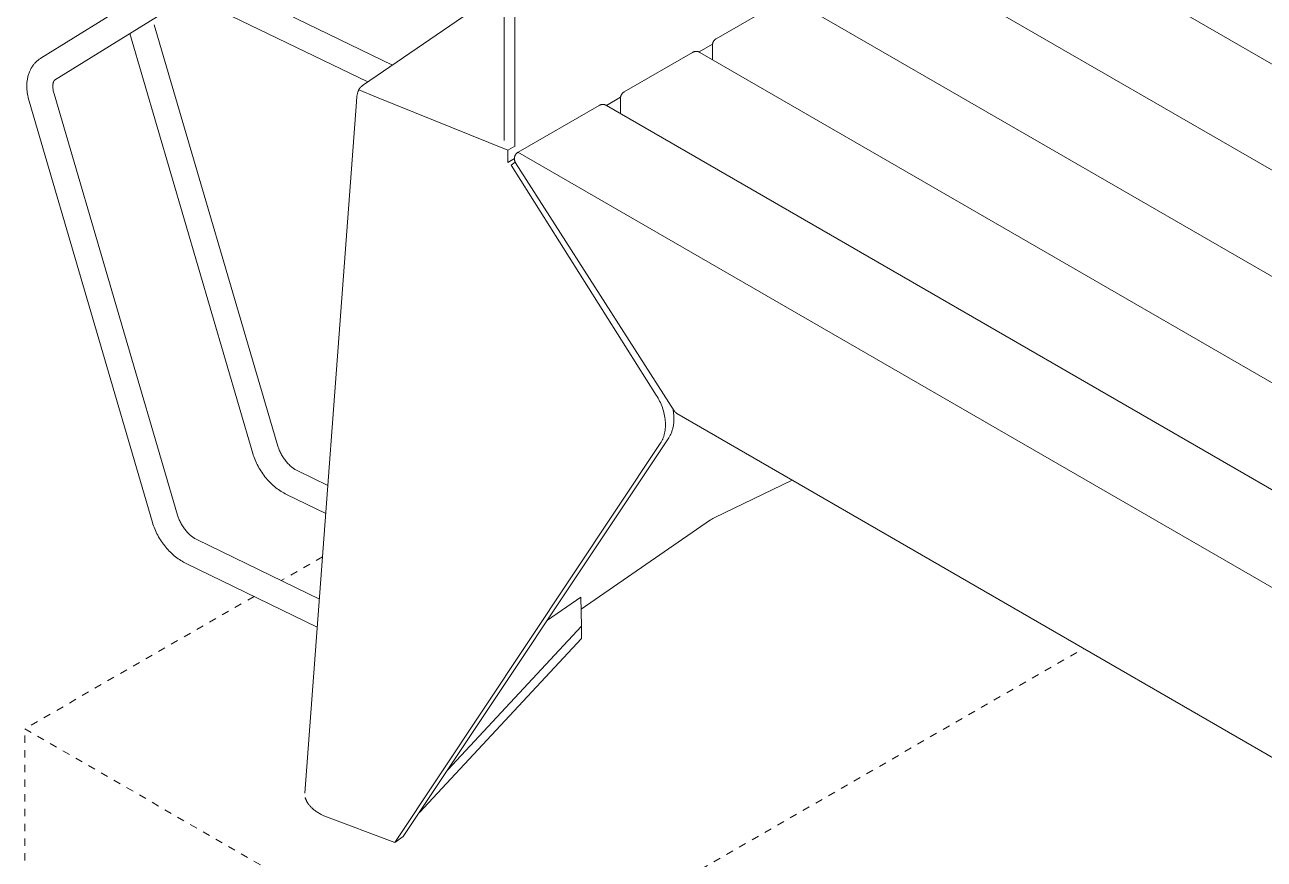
# Model space of a CAD drawing. Header units: inches. Extents: x -2 to 206, y 1 to 129.
# Drawn here: x 137.61 to 154.47, y 64.63 to 75.97 of the extents above; entities that cross this region are included whole.
import ezdxf

# ---------------------------------------------------------------- set-up
doc = ezdxf.new("R2010")
doc.units = ezdxf.units.IN
doc.linetypes.add('HIDDEN', pattern=[1.905, 1.27, -0.635])
doc.layers.add('ZANO_R', color=7, linetype='Continuous', lineweight=0)
doc.layers.add('ZANO_R_przerywana', color=250, linetype='HIDDEN', lineweight=0)

msp = doc.modelspace()

# ---------------------------------------------------------------- linework, layer by layer
at = {"layer": 'ZANO_R'}
for p, q in [((144.1345, 74.39664), (144.1345, 79.51394)), ((144.27745, 79.4314), (144.27745, 74.3141)), ((151.71045, 77.09165), (195.04509, 52.07238)), ((137.83279, 75.51929), (139.64822, 76.64352)), ((140.09699, 76.6434), (142.61372, 75.42416)), ((142.21919, 75.1527), (144.1345, 76.47054)), ((139.83449, 76.34273), (138.01907, 75.21849)), ((142.27843, 75.19346), (139.94273, 76.32499)), ((147.0172, 75.78116), (147.94643, 76.31765)), ((148.04751, 76.31765), (192.54332, 50.62798)), ((150.52484, 76.33177), (193.79421, 51.35018)), ((139.37495, 75.97108), (141.05401, 70.24304)), ((140.71449, 70.14351), (139.0413, 75.85153)), ((146.96769, 75.70807), (146.78359, 75.60178)), ((146.96665, 75.69362), (146.96671, 75.69703)), ((146.96671, 75.69703), (146.96688, 75.70044)), ((146.96688, 75.70044), (146.96717, 75.70384)), ((146.96717, 75.70384), (146.96757, 75.70724)), ((146.96757, 75.70724), (146.96809, 75.71061)), ((146.96809, 75.71061), (146.96872, 75.71397)), ((146.96872, 75.71397), (146.96946, 75.7173)), ((146.96946, 75.7173), (146.97032, 75.7206)), ((146.97032, 75.7206), (146.97129, 75.72388)), ((146.97129, 75.72388), (146.97236, 75.72712)), ((146.97236, 75.72712), (146.97355, 75.73032)), ((146.97355, 75.73032), (146.97484, 75.73348)), ((146.97484, 75.73348), (146.97624, 75.7366)), ((146.97624, 75.7366), (146.97775, 75.73966)), ((146.97775, 75.73966), (146.97935, 75.74268)), ((146.97935, 75.74268), (146.98106, 75.74563)), ((146.98106, 75.74563), (146.98287, 75.74853)), ((146.98287, 75.74853), (146.98477, 75.75137)), ((146.98477, 75.75137), (146.98677, 75.75413)), ((146.98677, 75.75413), (146.98886, 75.75683)), ((146.98886, 75.75683), (146.99104, 75.75946)), ((146.99104, 75.75946), (146.99331, 75.76202)), ((146.99331, 75.76202), (146.99566, 75.76449)), ((146.99566, 75.76449), (146.99809, 75.76688)), ((146.99809, 75.76688), (147.00061, 75.7692)), ((147.00061, 75.7692), (147.0032, 75.77142)), ((147.0032, 75.77142), (147.00586, 75.77355)), ((147.00586, 75.77355), (147.0086, 75.7756)), ((147.0086, 75.7756), (147.0114, 75.77755)), ((147.0114, 75.77755), (147.01427, 75.7794)), ((147.01427, 75.7794), (147.0172, 75.78116)), ((145.76631, 75.05896), (146.69554, 75.59545)), ((146.69554, 75.59545), (146.69852, 75.59711)), ((146.69852, 75.59711), (146.70156, 75.59867)), ((146.70156, 75.59867), (146.70465, 75.60012)), ((146.70465, 75.60012), (146.70779, 75.60146)), ((146.70779, 75.60146), (146.71097, 75.6027)), ((146.71097, 75.6027), (146.7142, 75.60384)), ((146.7142, 75.60384), (146.71745, 75.60486)), ((146.71745, 75.60486), (146.72074, 75.60577)), ((146.72074, 75.60577), (146.72406, 75.60657)), ((146.72406, 75.60657), (146.72741, 75.60726)), ((146.72741, 75.60726), (146.73077, 75.60783)), ((146.73077, 75.60783), (146.73416, 75.60829)), ((146.73416, 75.60829), (146.73756, 75.60864)), ((146.73756, 75.60864), (146.74096, 75.60887)), ((146.74096, 75.60887), (146.74437, 75.60898)), ((146.74437, 75.60898), (146.74779, 75.60898)), ((146.74779, 75.60898), (146.7512, 75.60887)), ((146.7512, 75.60887), (146.75461, 75.60864)), ((146.75461, 75.60864), (146.75801, 75.60829)), ((146.75801, 75.60829), (146.76139, 75.60783)), ((146.76139, 75.60783), (146.76476, 75.60726)), ((146.76476, 75.60726), (146.7681, 75.60657)), ((146.7681, 75.60657), (146.77142, 75.60577)), ((146.77142, 75.60577), (146.77471, 75.60486)), ((146.77471, 75.60486), (146.77797, 75.60384)), ((146.77797, 75.60384), (146.78119, 75.6027)), ((146.78119, 75.6027), (146.78437, 75.60146)), ((146.78437, 75.60146), (146.78751, 75.60012)), ((146.78751, 75.60012), (146.7906, 75.59867)), ((146.7906, 75.59867), (146.79364, 75.59711)), ((146.79364, 75.59711), (146.79663, 75.59545)), ((146.79663, 75.59545), (191.29244, 49.90579)), ((146.96665, 75.49729), (146.96665, 75.69362)), ((137.68844, 75.3575), (137.69222, 75.36506)), ((137.69222, 75.36506), (137.69613, 75.37253)), ((137.69613, 75.37253), (137.70019, 75.3799)), ((137.70019, 75.3799), (137.70439, 75.38718)), ((137.70439, 75.38718), (137.70874, 75.39437)), ((137.70874, 75.39437), (137.71323, 75.40146)), ((137.71323, 75.40146), (137.71785, 75.40845)), ((137.71785, 75.40845), (137.72263, 75.41533)), ((137.72263, 75.41533), (137.72754, 75.42212)), ((137.72754, 75.42212), (137.73259, 75.42879)), ((137.73259, 75.42879), (137.73779, 75.43536)), ((137.73779, 75.43536), (137.74313, 75.44181)), ((137.74313, 75.44181), (137.74861, 75.44815)), ((137.74861, 75.44815), (137.75423, 75.45438)), ((137.75423, 75.45438), (137.76251, 75.46308)), ((137.76251, 75.46308), (137.77107, 75.47152)), ((137.77107, 75.47152), (137.77989, 75.47968)), ((137.77989, 75.47968), (137.78896, 75.48755)), ((137.78896, 75.48755), (137.79829, 75.49513)), ((137.79829, 75.49513), (137.80784, 75.50241)), ((137.80784, 75.50241), (137.81763, 75.50939)), ((137.81763, 75.50939), (137.82515, 75.51443)), ((137.82515, 75.51443), (137.83279, 75.51929)), ((137.64286, 75.18915), (137.64427, 75.20253)), ((137.64427, 75.20253), (137.64599, 75.21582)), ((137.64599, 75.21582), (137.64803, 75.22901)), ((137.64803, 75.22901), (137.6504, 75.2421)), ((137.6504, 75.2421), (137.65309, 75.25507)), ((137.65309, 75.25507), (137.65612, 75.26793)), ((137.65612, 75.26793), (137.65947, 75.28066)), ((137.65947, 75.28066), (137.66316, 75.29325)), ((137.66316, 75.29325), (137.66719, 75.3057)), ((137.66719, 75.3057), (137.67156, 75.318)), ((137.67156, 75.318), (137.67627, 75.33015)), ((137.67627, 75.33015), (137.68133, 75.34214)), ((137.68133, 75.34214), (137.68481, 75.34986)), ((137.68481, 75.34986), (137.68844, 75.3575)), ((138.00195, 75.19117), (138.00115, 75.1886)), ((138.00282, 75.19372), (138.00195, 75.19117)), ((138.00376, 75.19624), (138.00282, 75.19372)), ((138.00477, 75.19873), (138.00376, 75.19624)), ((138.00586, 75.20118), (138.00477, 75.19873)), ((138.00644, 75.2024), (138.00586, 75.20118)), ((138.00703, 75.2036), (138.00644, 75.2024)), ((138.00765, 75.20479), (138.00703, 75.2036)), ((138.0083, 75.20597), (138.00765, 75.20479)), ((138.00885, 75.20695), (138.0083, 75.20597)), ((138.00943, 75.20792), (138.00885, 75.20695)), ((138.01002, 75.20888), (138.00943, 75.20792)), ((138.01064, 75.20982), (138.01002, 75.20888)), ((138.01128, 75.21075), (138.01064, 75.20982)), ((138.01194, 75.21166), (138.01128, 75.21075)), ((138.01262, 75.21255), (138.01194, 75.21166)), ((138.01334, 75.21342), (138.01262, 75.21255)), ((138.01388, 75.21405), (138.01334, 75.21342)), ((138.01444, 75.21467), (138.01388, 75.21405)), ((138.01502, 75.21527), (138.01444, 75.21467)), ((138.01562, 75.21585), (138.01502, 75.21527)), ((138.01593, 75.21613), (138.01562, 75.21585)), ((138.01624, 75.21641), (138.01593, 75.21613)), ((138.01655, 75.21668), (138.01624, 75.21641)), ((138.01688, 75.21695), (138.01655, 75.21668)), ((138.0172, 75.21721), (138.01688, 75.21695)), ((138.01754, 75.21746), (138.0172, 75.21721)), ((138.01787, 75.2177), (138.01754, 75.21746)), ((138.01822, 75.21794), (138.01787, 75.2177)), ((138.01907, 75.21849), (138.01822, 75.21794)), ((137.64039, 75.13486), (137.64054, 75.14853)), ((137.64052, 75.12245), (137.64039, 75.13486)), ((137.64089, 75.10998), (137.64052, 75.12245)), ((137.64054, 75.14853), (137.64101, 75.16214)), ((137.6415, 75.09748), (137.64089, 75.10998)), ((137.64101, 75.16214), (137.64178, 75.17568)), ((137.64236, 75.08494), (137.6415, 75.09748)), ((137.64178, 75.17568), (137.64286, 75.18915)), ((137.64346, 75.07236), (137.64236, 75.08494)), ((137.6448, 75.05975), (137.64346, 75.07236)), ((137.64637, 75.04712), (137.6448, 75.05975)), ((137.64818, 75.03445), (137.64637, 75.04712)), ((137.65023, 75.02177), (137.64818, 75.03445)), ((137.6525, 75.00907), (137.65023, 75.02177)), ((137.9943, 75.14216), (137.9942, 75.1349)), ((137.9942, 75.1349), (137.99426, 75.1292)), ((137.99426, 75.1292), (137.99442, 75.12388)), ((137.99462, 75.14941), (137.9943, 75.14216)), ((137.99442, 75.12388), (137.9947, 75.11844)), ((137.99517, 75.15665), (137.99462, 75.14941)), ((137.9947, 75.11844), (137.99508, 75.11288)), ((137.99508, 75.11288), (137.99557, 75.10722)), ((137.99554, 75.16026), (137.99517, 75.15665)), ((137.99597, 75.16387), (137.99554, 75.16026)), ((137.99557, 75.10722), (137.99688, 75.09557)), ((137.99679, 75.16946), (137.99597, 75.16387)), ((137.99779, 75.17502), (137.99679, 75.16946)), ((137.99688, 75.09557), (137.99864, 75.08354)), ((137.99836, 75.17779), (137.99779, 75.17502)), ((137.99899, 75.18054), (137.99836, 75.17779)), ((137.99864, 75.08354), (138.00087, 75.07115)), ((137.99966, 75.18328), (137.99899, 75.18054)), ((138.0004, 75.18602), (137.99966, 75.18328)), ((138.00115, 75.1886), (138.0004, 75.18602)), ((138.00087, 75.07115), (138.00357, 75.05845)), ((138.00357, 75.05845), (138.00675, 75.04545)), ((138.00675, 75.04545), (138.01042, 75.0322)), ((138.01042, 75.0322), (139.68948, 69.30415)), ((142.13494, 75.0247), (142.13319, 75.01539)), ((142.13685, 75.03357), (142.13494, 75.0247)), ((142.13892, 75.04203), (142.13685, 75.03357)), ((142.14115, 75.05008), (142.13892, 75.04203)), ((142.14354, 75.05774), (142.14115, 75.05008)), ((142.14609, 75.06504), (142.14354, 75.05774)), ((142.14742, 75.06856), (142.14609, 75.06504)), ((142.14879, 75.07199), (142.14742, 75.06856)), ((142.15021, 75.07534), (142.14879, 75.07199)), ((142.15166, 75.0786), (142.15021, 75.07534)), ((142.15315, 75.08179), (142.15166, 75.0786)), ((142.15468, 75.0849), (142.15315, 75.08179)), ((142.15626, 75.08793), (142.15468, 75.0849)), ((142.39723, 74.98672), (142.15479, 75.0851)), ((142.15479, 75.0851), (142.16057, 75.08217)), ((142.15787, 75.09089), (142.15626, 75.08793)), ((142.15952, 75.09378), (142.15787, 75.09089)), ((142.16121, 75.0966), (142.15952, 75.09378)), ((142.16295, 75.09935), (142.16121, 75.0966)), ((142.16472, 75.10204), (142.16295, 75.09935)), ((142.16653, 75.10467), (142.16472, 75.10204)), ((142.16838, 75.10723), (142.16653, 75.10467)), ((142.17027, 75.10974), (142.16838, 75.10723)), ((142.1722, 75.11219), (142.17027, 75.10974)), ((142.17417, 75.11459), (142.1722, 75.11219)), ((142.17618, 75.11694), (142.17417, 75.11459)), ((142.17823, 75.11923), (142.17618, 75.11694)), ((142.18032, 75.12148), (142.17823, 75.11923)), ((142.18245, 75.12368), (142.18032, 75.12148)), ((142.18462, 75.12584), (142.18245, 75.12368)), ((142.18683, 75.12796), (142.18462, 75.12584)), ((142.18908, 75.13004), (142.18683, 75.12796)), ((142.1937, 75.13409), (142.18908, 75.13004)), ((142.19848, 75.138), (142.1937, 75.13409)), ((142.20342, 75.14181), (142.19848, 75.138)), ((142.20852, 75.14551), (142.20342, 75.14181)), ((142.21377, 75.14914), (142.20852, 75.14551)), ((142.21919, 75.1527), (142.21377, 75.14914)), ((145.72847, 75.02048), (145.73017, 75.02343)), ((145.73017, 75.02343), (145.73198, 75.02633)), ((145.73198, 75.02633), (145.73388, 75.02917)), ((145.73388, 75.02917), (145.73588, 75.03194)), ((145.73588, 75.03194), (145.73797, 75.03464)), ((145.73797, 75.03464), (145.74015, 75.03726)), ((145.74015, 75.03726), (145.74242, 75.03982)), ((145.74242, 75.03982), (145.74477, 75.04229)), ((145.74477, 75.04229), (145.74721, 75.04469)), ((145.74721, 75.04469), (145.74972, 75.047)), ((145.74972, 75.047), (145.75231, 75.04922)), ((145.75231, 75.04922), (145.75498, 75.05136)), ((145.75498, 75.05136), (145.75771, 75.0534)), ((145.75771, 75.0534), (145.76051, 75.05535)), ((145.76051, 75.05535), (145.76338, 75.0572)), ((145.76338, 75.0572), (145.76631, 75.05896)), ((137.65774, 74.98363), (137.6525, 75.00907)), ((137.66388, 74.95815), (137.65774, 74.98363)), ((137.6709, 74.93267), (137.66388, 74.95815)), ((139.34996, 69.20463), (137.6709, 74.93267)), ((141.42284, 65.52388), (142.1249, 74.92316)), ((142.12602, 74.94941), (142.1249, 74.92316)), ((142.12777, 74.97344), (142.12602, 74.94941)), ((142.12889, 74.98467), (142.12777, 74.97344)), ((142.13016, 74.99539), (142.12889, 74.98467)), ((142.13159, 75.00562), (142.13016, 74.99539)), ((142.13319, 75.01539), (142.13159, 75.00562)), ((142.39723, 74.98672), (144.18305, 74.26544)), ((144.32273, 74.23811), (145.42481, 74.87439)), ((145.42481, 74.87439), (145.42779, 74.87605)), ((145.42779, 74.87605), (145.43083, 74.87761)), ((145.43083, 74.87761), (145.43392, 74.87906)), ((145.43392, 74.87906), (145.43706, 74.88041)), ((145.43706, 74.88041), (145.44024, 74.88165)), ((145.44024, 74.88165), (145.44346, 74.88278)), ((145.44346, 74.88278), (145.44672, 74.8838)), ((145.44672, 74.8838), (145.45001, 74.88471)), ((145.45001, 74.88471), (145.45333, 74.88551)), ((145.45333, 74.88551), (145.45668, 74.8862)), ((145.45668, 74.8862), (145.46004, 74.88677)), ((145.46004, 74.88677), (145.46343, 74.88723)), ((145.46343, 74.88723), (145.46682, 74.88758)), ((145.46682, 74.88758), (145.47023, 74.88781)), ((145.47023, 74.88781), (145.47364, 74.88792)), ((145.47364, 74.88792), (145.47706, 74.88792)), ((145.47706, 74.88792), (145.48047, 74.88781)), ((145.48047, 74.88781), (145.48388, 74.88758)), ((145.48388, 74.88758), (145.48727, 74.88723)), ((145.48727, 74.88723), (145.49066, 74.88677)), ((145.49066, 74.88677), (145.49402, 74.8862)), ((145.49402, 74.8862), (145.49737, 74.88551)), ((145.49737, 74.88551), (145.50069, 74.88471)), ((145.50069, 74.88471), (145.50398, 74.8838)), ((145.50398, 74.8838), (145.50724, 74.88278)), ((145.50724, 74.88278), (145.51046, 74.88165)), ((145.51046, 74.88165), (145.51364, 74.88041)), ((145.51364, 74.88041), (145.51678, 74.87906)), ((145.51678, 74.87906), (145.51987, 74.87761)), ((145.51987, 74.87761), (145.52291, 74.87605)), ((145.52291, 74.87605), (145.52589, 74.87439)), ((145.7168, 74.98588), (145.5248, 74.87502)), ((145.52589, 74.87439), (190.03397, 49.17765)), ((145.71577, 74.97142), (145.71582, 74.97483)), ((145.71577, 74.76477), (145.71577, 74.97142)), ((145.71582, 74.97483), (145.716, 74.97824)), ((145.716, 74.97824), (145.71628, 74.98164)), ((145.71628, 74.98164), (145.71669, 74.98504)), ((145.71669, 74.98504), (145.7172, 74.98841)), ((145.7172, 74.98841), (145.71783, 74.99177)), ((145.71783, 74.99177), (145.71858, 74.9951)), ((145.71858, 74.9951), (145.71943, 74.99841)), ((145.71943, 74.99841), (145.7204, 75.00168)), ((145.7204, 75.00168), (145.72148, 75.00492)), ((145.72148, 75.00492), (145.72266, 75.00812)), ((145.72266, 75.00812), (145.72396, 75.01128)), ((145.72396, 75.01128), (145.72536, 75.0144)), ((145.72536, 75.0144), (145.72686, 75.01746)), ((145.72686, 75.01746), (145.72847, 75.02048)), ((144.27745, 74.31994), (144.18305, 74.26544)), ((144.18305, 74.26544), (144.18305, 74.10036)), ((144.27585, 74.17755), (144.27682, 74.18083)), ((144.27682, 74.18083), (144.27789, 74.18407)), ((144.27789, 74.18407), (144.27908, 74.18727)), ((144.27908, 74.18727), (144.28037, 74.19043)), ((144.28037, 74.19043), (144.28177, 74.19354)), ((144.28177, 74.19354), (144.28328, 74.19661)), ((144.28328, 74.19661), (144.28488, 74.19962)), ((144.28488, 74.19962), (144.28659, 74.20258)), ((144.28659, 74.20258), (144.2884, 74.20548)), ((144.2884, 74.20548), (144.2903, 74.20831)), ((144.2903, 74.20831), (144.2923, 74.21108)), ((144.2923, 74.21108), (144.29439, 74.21378)), ((144.29439, 74.21378), (144.29657, 74.21641)), ((144.29657, 74.21641), (144.29884, 74.21896)), ((144.29884, 74.21896), (144.30119, 74.22144)), ((144.30119, 74.22144), (144.30362, 74.22383)), ((144.30362, 74.22383), (144.30614, 74.22614)), ((144.30614, 74.22614), (144.30873, 74.22837)), ((144.30873, 74.22837), (144.31139, 74.2305)), ((144.31139, 74.2305), (144.31413, 74.23255)), ((144.31413, 74.23255), (144.31693, 74.2345)), ((144.31693, 74.2345), (144.3198, 74.23635)), ((144.3198, 74.23635), (144.32273, 74.23811)), ((144.32149, 74.23882), (188.82957, 48.54207)), ((144.27219, 74.15183), (144.18305, 74.10036)), ((144.2271, 74.06315), (144.28443, 74.10233)), ((146.20278, 70.93597), (144.2271, 74.06315)), ((144.27218, 74.15056), (144.27224, 74.15398)), ((144.27224, 74.14718), (144.27218, 74.15056)), ((144.27224, 74.15398), (144.27241, 74.15739)), ((144.27241, 74.1438), (144.27224, 74.14718)), ((144.27241, 74.15739), (144.2727, 74.16079)), ((144.27269, 74.14043), (144.27241, 74.1438)), ((144.27309, 74.13707), (144.27269, 74.14043)), ((144.2727, 74.16079), (144.2731, 74.16418)), ((144.27359, 74.13373), (144.27309, 74.13707)), ((144.2731, 74.16418), (144.27362, 74.16756)), ((144.27421, 74.1304), (144.27359, 74.13373)), ((144.27362, 74.16756), (144.27425, 74.17091)), ((144.27494, 74.1271), (144.27421, 74.1304)), ((144.27425, 74.17091), (144.27499, 74.17425)), ((144.27578, 74.12382), (144.27494, 74.1271)), ((144.27499, 74.17425), (144.27585, 74.17755)), ((144.27673, 74.12057), (144.27578, 74.12382)), ((144.27779, 74.11736), (144.27673, 74.12057)), ((144.27896, 74.11418), (144.27779, 74.11736)), ((144.28023, 74.11105), (144.27896, 74.11418)), ((144.2816, 74.10795), (144.28023, 74.11105)), ((144.28308, 74.10491), (144.2816, 74.10795)), ((144.28466, 74.10192), (144.28308, 74.10491)), ((144.28633, 74.09898), (144.28466, 74.10192)), ((144.28811, 74.0961), (144.28633, 74.09898)), ((146.44704, 70.72048), (144.28811, 74.0961)), ((146.20278, 70.93597), (146.21481, 70.91636)), ((146.21481, 70.91636), (146.22642, 70.89626)), ((146.22642, 70.89626), (146.23757, 70.87568)), ((146.23757, 70.87568), (146.24823, 70.85466)), ((146.24823, 70.85466), (146.25836, 70.83324)), ((146.25836, 70.83324), (146.26791, 70.81145)), ((146.26791, 70.81145), (146.27686, 70.78933)), ((146.27686, 70.78933), (146.28517, 70.76693)), ((146.28517, 70.76693), (146.2928, 70.7443)), ((146.2928, 70.7443), (146.29973, 70.72148)), ((146.29973, 70.72148), (146.30594, 70.69852)), ((146.30594, 70.69852), (146.31138, 70.67549)), ((146.31138, 70.67549), (146.31605, 70.65243)), ((146.31605, 70.65243), (146.31993, 70.62939)), ((146.43029, 70.73693), (146.42737, 70.75125)), ((146.43292, 70.72262), (146.43029, 70.73693)), ((146.43523, 70.70832), (146.43292, 70.72262)), ((146.43724, 70.69406), (146.43523, 70.70832)), ((146.43893, 70.67984), (146.43724, 70.69406)), ((146.44031, 70.66568), (146.43893, 70.67984)), ((146.44136, 70.65159), (146.44031, 70.66568)), ((146.4421, 70.63759), (146.44136, 70.65159)), ((146.44252, 70.62368), (146.4421, 70.63759)), ((146.44895, 70.71761), (146.44704, 70.72048)), ((146.45096, 70.7148), (146.44895, 70.71761)), ((146.45306, 70.71206), (146.45096, 70.7148)), ((146.45525, 70.70939), (146.45306, 70.71206)), ((146.45754, 70.7068), (146.45525, 70.70939)), ((146.45991, 70.70429), (146.45754, 70.7068)), ((146.46236, 70.70186), (146.45991, 70.70429)), ((146.4649, 70.69952), (146.46236, 70.70186)), ((146.46752, 70.69727), (146.4649, 70.69952)), ((146.47021, 70.6951), (146.46752, 70.69727)), ((146.47297, 70.69303), (146.47021, 70.6951)), ((146.4758, 70.69106), (146.47297, 70.69303)), ((146.4787, 70.68918), (146.4758, 70.69106)), ((146.48166, 70.6874), (146.4787, 70.68918)), ((186.9869, 47.30169), (146.48166, 70.6874)), ((146.31993, 70.62939), (146.323, 70.60644)), ((146.32418, 70.47351), (146.32295, 70.46301)), ((146.323, 70.60644), (146.32423, 70.59502)), ((146.3252, 70.48412), (146.32418, 70.47351)), ((146.32423, 70.59502), (146.32526, 70.58363)), ((146.32603, 70.49484), (146.3252, 70.48412)), ((146.32526, 70.58363), (146.32608, 70.57229)), ((146.32665, 70.50565), (146.32603, 70.49484)), ((146.32608, 70.57229), (146.32669, 70.56101)), ((146.32707, 70.51656), (146.32665, 70.50565)), ((146.32669, 70.56101), (146.32709, 70.54979)), ((146.32728, 70.52756), (146.32707, 70.51656)), ((146.32709, 70.54979), (146.32729, 70.53864)), ((146.32729, 70.53864), (146.32728, 70.52756)), ((146.42339, 70.46863), (146.42661, 70.48049)), ((146.42661, 70.48049), (146.42955, 70.49257)), ((146.42955, 70.49257), (146.43221, 70.50486)), ((146.43221, 70.50486), (146.43458, 70.51737)), ((146.43458, 70.51737), (146.43664, 70.53007)), ((146.43664, 70.53007), (146.43841, 70.54296)), ((146.43841, 70.54296), (146.43988, 70.55603)), ((146.43988, 70.55603), (146.44104, 70.56927)), ((146.44104, 70.56927), (146.44188, 70.58266)), ((146.44188, 70.58266), (146.44241, 70.59621)), ((146.44241, 70.59621), (146.44263, 70.60988)), ((146.44263, 70.60988), (146.44252, 70.62368)), ((146.37159, 70.35489), (142.7615, 64.93266)), ((146.27426, 70.30605), (146.26996, 70.29829)), ((146.27842, 70.31399), (146.27426, 70.30605)), ((146.28245, 70.3221), (146.27842, 70.31399)), ((146.28632, 70.33039), (146.28245, 70.3221)), ((146.29004, 70.33885), (146.28632, 70.33039)), ((146.29361, 70.34748), (146.29004, 70.33885)), ((146.29702, 70.35628), (146.29361, 70.34748)), ((146.30026, 70.36523), (146.29702, 70.35628)), ((146.30334, 70.37435), (146.30026, 70.36523)), ((146.30625, 70.38363), (146.30334, 70.37435)), ((146.30898, 70.39306), (146.30625, 70.38363)), ((146.31154, 70.40264), (146.30898, 70.39306)), ((146.31391, 70.41236), (146.31154, 70.40264)), ((146.3161, 70.42223), (146.31391, 70.41236)), ((146.3181, 70.43223), (146.3161, 70.42223)), ((146.31991, 70.44236), (146.3181, 70.43223)), ((146.32153, 70.45263), (146.31991, 70.44236)), ((146.32295, 70.46301), (146.32153, 70.45263)), ((146.37159, 70.35489), (146.3774, 70.36388)), ((146.3774, 70.36388), (146.38301, 70.37316)), ((146.38301, 70.37316), (146.38841, 70.38271)), ((146.38841, 70.38271), (146.39361, 70.39253)), ((146.39361, 70.39253), (146.39859, 70.40263)), ((146.39859, 70.40263), (146.40334, 70.41299)), ((146.40334, 70.41299), (146.40785, 70.42361)), ((146.40785, 70.42361), (146.41212, 70.4345)), ((146.41212, 70.4345), (146.41614, 70.44563)), ((146.41614, 70.44563), (146.4199, 70.45701)), ((146.4199, 70.45701), (146.42339, 70.46863)), ((140.72132, 70.12136), (140.71449, 70.14351)), ((141.05401, 70.24304), (141.05802, 70.23003)), ((141.05802, 70.23003), (141.06247, 70.21691)), ((141.06247, 70.21691), (141.06736, 70.20369)), ((141.06736, 70.20369), (141.07266, 70.19041)), ((141.07266, 70.19041), (141.07839, 70.17708)), ((141.07839, 70.17708), (141.08453, 70.16374)), ((141.08453, 70.16374), (141.09107, 70.15042)), ((141.09107, 70.15042), (141.09801, 70.13714)), ((141.09801, 70.13714), (141.10552, 70.12361)), ((142.64618, 64.85385), (146.25628, 70.27608)), ((146.26096, 70.2833), (146.25628, 70.27608)), ((146.26553, 70.2907), (146.26096, 70.2833)), ((146.26996, 70.29829), (146.26553, 70.2907)), ((140.72878, 70.09929), (140.72132, 70.12136)), ((140.73688, 70.07731), (140.72878, 70.09929)), ((140.7456, 70.05544), (140.73688, 70.07731)), ((140.75493, 70.03369), (140.7456, 70.05544)), ((140.76486, 70.01209), (140.75493, 70.03369)), ((140.77539, 69.99066), (140.76486, 70.01209)), ((140.7865, 69.9694), (140.77539, 69.99066)), ((140.79832, 69.9481), (140.7865, 69.9694)), ((141.10552, 70.12361), (141.11341, 70.11021)), ((141.11341, 70.11021), (141.12165, 70.09697)), ((141.12165, 70.09697), (141.13023, 70.08392)), ((141.13023, 70.08392), (141.13913, 70.07107)), ((141.13913, 70.07107), (141.14834, 70.05846)), ((141.14834, 70.05846), (141.15785, 70.0461)), ((141.15785, 70.0461), (141.16763, 70.03402)), ((141.16763, 70.03402), (141.17731, 70.02266)), ((141.17731, 70.02266), (141.18718, 70.01164)), ((141.18718, 70.01164), (141.19723, 70.00096)), ((141.19723, 70.00096), (141.20743, 69.99064)), ((141.20743, 69.99064), (141.21776, 69.98071)), ((141.21776, 69.98071), (141.2282, 69.97118)), ((141.2282, 69.97118), (141.23873, 69.96206)), ((140.81067, 69.92708), (140.79832, 69.9481)), ((140.82356, 69.90637), (140.81067, 69.92708)), ((140.83697, 69.88597), (140.82356, 69.90637)), ((140.85088, 69.8659), (140.83697, 69.88597)), ((140.86528, 69.84619), (140.85088, 69.8659)), ((140.88017, 69.82685), (140.86528, 69.84619)), ((140.89552, 69.80789), (140.88017, 69.82685)), ((140.91093, 69.7898), (140.89552, 69.80789)), ((141.23873, 69.96206), (141.24932, 69.95337)), ((141.24932, 69.95337), (141.25904, 69.94582)), ((141.25904, 69.94582), (141.26874, 69.93868)), ((141.26874, 69.93868), (141.27839, 69.93196)), ((141.27839, 69.93196), (141.28798, 69.92565)), ((141.28798, 69.92565), (141.29749, 69.91977)), ((141.29749, 69.91977), (141.30688, 69.91431)), ((141.30688, 69.91431), (141.31614, 69.90929)), ((141.31614, 69.90929), (141.32524, 69.9047)), ((141.32524, 69.9047), (141.73522, 69.70608)), ((140.92672, 69.77217), (140.91093, 69.7898)), ((140.94288, 69.75501), (140.92672, 69.77217)), ((140.95939, 69.73833), (140.94288, 69.75501)), ((140.97624, 69.72215), (140.95939, 69.73833)), ((140.99343, 69.70648), (140.97624, 69.72215)), ((141.01093, 69.69134), (140.99343, 69.70648)), ((141.02874, 69.67674), (141.01093, 69.69134)), ((141.04582, 69.66348), (141.02874, 69.67674)), ((141.06312, 69.65075), (141.04582, 69.66348)), ((141.08063, 69.63857), (141.06312, 69.65075)), ((141.09834, 69.62695), (141.08063, 69.63857)), ((141.11625, 69.6159), (141.09834, 69.62695)), ((146.99074, 69.26705), (148.05161, 69.78099)), ((141.13433, 69.60543), (141.11625, 69.6159)), ((141.15258, 69.59556), (141.13433, 69.60543)), ((141.17099, 69.58629), (141.15258, 69.59556)), ((141.70688, 69.32668), (141.17099, 69.58629)), ((139.68948, 69.30415), (139.6935, 69.29115)), ((139.6935, 69.29115), (139.69795, 69.27802)), ((139.35679, 69.18247), (139.34996, 69.20463)), ((139.36426, 69.1604), (139.35679, 69.18247)), ((139.37235, 69.13842), (139.36426, 69.1604)), ((139.38107, 69.11655), (139.37235, 69.13842)), ((139.69795, 69.27802), (139.70283, 69.2648)), ((139.70283, 69.2648), (139.70814, 69.25152)), ((139.70814, 69.25152), (139.71387, 69.23819)), ((139.71387, 69.23819), (139.72, 69.22486)), ((139.72, 69.22486), (139.72654, 69.21154)), ((139.72654, 69.21154), (139.73348, 69.19826)), ((139.73348, 69.19826), (139.741, 69.18472)), ((139.741, 69.18472), (139.74888, 69.17132)), ((139.74888, 69.17132), (139.75712, 69.15808)), ((139.75712, 69.15808), (139.7657, 69.14503)), ((139.7657, 69.14503), (139.7746, 69.13218)), ((139.7746, 69.13218), (139.78382, 69.11957)), ((145.18026, 68.02685), (146.9409, 69.23828)), ((146.9409, 69.23828), (146.95051, 69.24463)), ((146.95051, 69.24463), (146.96031, 69.25069)), ((146.96031, 69.25069), (146.97029, 69.25645)), ((146.97029, 69.25645), (146.98044, 69.2619)), ((146.98044, 69.2619), (146.99074, 69.26705)), ((139.3904, 69.09481), (139.38107, 69.11655)), ((139.40034, 69.07321), (139.3904, 69.09481)), ((139.41086, 69.05177), (139.40034, 69.07321)), ((139.42197, 69.03051), (139.41086, 69.05177)), ((139.43379, 69.00921), (139.42197, 69.03051)), ((139.44615, 68.98819), (139.43379, 69.00921)), ((139.45904, 68.96748), (139.44615, 68.98819)), ((139.47244, 68.94708), (139.45904, 68.96748)), ((139.78382, 69.11957), (139.79332, 69.10721)), ((139.79332, 69.10721), (139.80311, 69.09513)), ((139.80311, 69.09513), (139.81278, 69.08378)), ((139.81278, 69.08378), (139.82266, 69.07275)), ((139.82266, 69.07275), (139.8327, 69.06207)), ((139.8327, 69.06207), (139.8429, 69.05176)), ((139.8429, 69.05176), (139.85323, 69.04183)), ((139.85323, 69.04183), (139.86367, 69.03229)), ((139.86367, 69.03229), (139.8742, 69.02317)), ((139.8742, 69.02317), (139.88479, 69.01448)), ((139.88479, 69.01448), (139.89451, 69.00694)), ((139.89451, 69.00694), (139.90421, 68.9998)), ((139.90421, 68.9998), (139.91387, 68.99307)), ((139.91387, 68.99307), (139.92346, 68.98677)), ((139.92346, 68.98677), (139.93296, 68.98088)), ((139.93296, 68.98088), (139.94235, 68.97543)), ((139.94235, 68.97543), (139.95161, 68.9704)), ((139.95161, 68.9704), (139.96072, 68.96581)), ((139.96072, 68.96581), (141.61989, 68.16202)), ((139.48635, 68.92702), (139.47244, 68.94708)), ((139.50075, 68.9073), (139.48635, 68.92702)), ((139.51564, 68.88796), (139.50075, 68.9073)), ((139.531, 68.869), (139.51564, 68.88796)), ((139.54641, 68.85092), (139.531, 68.869)), ((139.5622, 68.83328), (139.54641, 68.85092)), ((139.57835, 68.81612), (139.5622, 68.83328)), ((139.59486, 68.79944), (139.57835, 68.81612)), ((139.61172, 68.78326), (139.59486, 68.79944)), ((139.6289, 68.76759), (139.61172, 68.78326)), ((139.64641, 68.75245), (139.6289, 68.76759)), ((139.66422, 68.73785), (139.64641, 68.75245)), ((139.6813, 68.72459), (139.66422, 68.73785)), ((139.6986, 68.71186), (139.6813, 68.72459)), ((139.71611, 68.69968), (139.6986, 68.71186)), ((139.73382, 68.68806), (139.71611, 68.69968)), ((139.75172, 68.67701), (139.73382, 68.68806)), ((139.7698, 68.66654), (139.75172, 68.67701)), ((139.78805, 68.65667), (139.7698, 68.66654)), ((139.80646, 68.64741), (139.78805, 68.65667)), ((141.59155, 67.78261), (139.80646, 68.64741)), ((145.17662, 68.18942), (144.72121, 67.87607)), ((145.18549, 67.79272), (145.17662, 68.18942)), ((143.36521, 65.83941), (145.18549, 67.79272)), ((145.18549, 67.79272), (145.18549, 67.62764)), ((145.18549, 67.62764), (142.98031, 65.26131)), ((141.42744, 65.46597), (141.42854, 65.4615)), ((141.42854, 65.4615), (141.42973, 65.45706)), ((141.42973, 65.45706), (141.43101, 65.45264)), ((141.43101, 65.45264), (141.43239, 65.44826)), ((141.43239, 65.44826), (141.43386, 65.4439)), ((141.43386, 65.4439), (141.43541, 65.43958)), ((141.43541, 65.43958), (141.43706, 65.43528)), ((141.43706, 65.43528), (141.43879, 65.43102)), ((141.43879, 65.43102), (141.4407, 65.42656)), ((141.4407, 65.42656), (141.44271, 65.42215)), ((141.44271, 65.42215), (141.4448, 65.41777)), ((141.4448, 65.41777), (141.44697, 65.41343)), ((141.44697, 65.41343), (141.44923, 65.40913)), ((141.44923, 65.40913), (141.45157, 65.40488)), ((141.45157, 65.40488), (141.45646, 65.39649)), ((141.45646, 65.39649), (141.45927, 65.39196)), ((141.45927, 65.39196), (141.46217, 65.38747)), ((141.46217, 65.38747), (141.46819, 65.37867)), ((141.46819, 65.37867), (141.47451, 65.37007)), ((141.47451, 65.37007), (141.4811, 65.36168)), ((141.4811, 65.36168), (141.48796, 65.35349)), ((141.48796, 65.35349), (141.49505, 65.34551)), ((141.49505, 65.34551), (141.50237, 65.33772)), ((141.50237, 65.33772), (141.50989, 65.33013)), ((141.50989, 65.33013), (141.51865, 65.32175)), ((141.51865, 65.32175), (141.52763, 65.31361)), ((141.52763, 65.31361), (141.53682, 65.3057)), ((141.53682, 65.3057), (141.5462, 65.29802)), ((141.5462, 65.29802), (141.55577, 65.29057)), ((141.55577, 65.29057), (141.5655, 65.28334)), ((141.5655, 65.28334), (141.57539, 65.27631)), ((141.57539, 65.27631), (141.58542, 65.2695)), ((141.58542, 65.2695), (141.59676, 65.26213)), ((141.59676, 65.26213), (141.60824, 65.255)), ((141.60824, 65.255), (141.61987, 65.24811)), ((141.61987, 65.24811), (141.63163, 65.24144)), ((141.63163, 65.24144), (141.64351, 65.235)), ((141.64351, 65.235), (141.65551, 65.22877)), ((141.65551, 65.22877), (141.67982, 65.21695)), ((141.67982, 65.21695), (142.64618, 64.85385)), ((142.7615, 64.93266), (142.64618, 64.85385))]:
    msp.add_line(p, q, dxfattribs=at)
at = {"layer": 'ZANO_R_przerywana', "ltscale": 0.05}
for p, q in [((141.66284, 68.73702), (141.10171, 68.41305)), ((140.73146, 68.19929), (137.61297, 66.39883)), ((143.8674, 62.78783), (152.01576, 67.49229)), ((137.61297, 60.20854), (137.61297, 66.39883)), ((137.61297, 66.39883), (143.8674, 62.78783))]:
    msp.add_line(p, q, dxfattribs=at)

doc.saveas('drawing.dxf')
